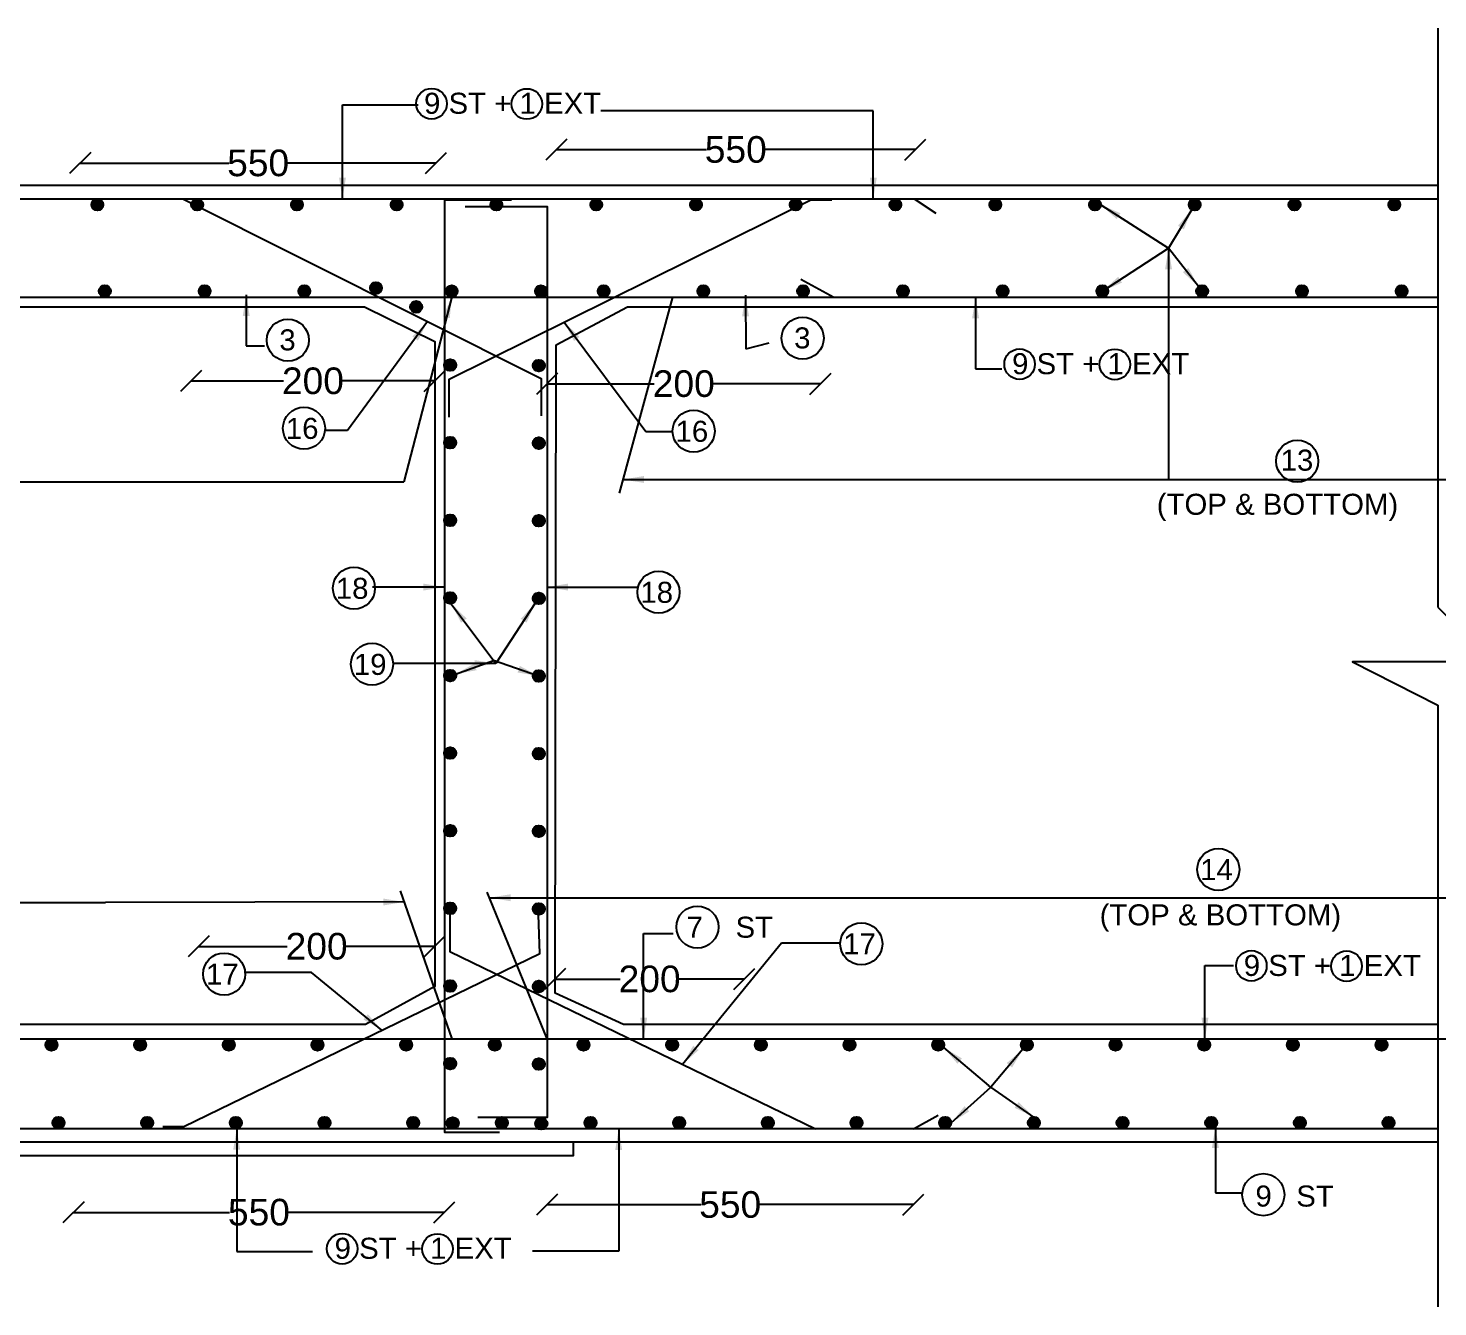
# Model space of a CAD drawing. Header units: millimetres. Extents: x 5124 to 6568637, y 2311 to 91879094.
# Drawn here: x 3711486 to 3717844, y 45943711 to 45949477 of the extents above; entities that cross this region are included whole.
import ezdxf

# ---------------------------------------------------------------- set-up
doc = ezdxf.new("R2010")
doc.units = ezdxf.units.MM
doc.header["$MEASUREMENT"] = 0
for name, color, linetype in [('DIMENSION', 7, 'Continuous'), ('DRAWING', 7, 'Continuous'), ('TEXT', 7, 'Continuous')]:
    doc.layers.add(name, color=color, linetype=linetype)
doc.styles.get("Standard").update_dxf_attribs({"font": 'arial.ttf', "height": 120})
doc.dimstyles.get("Standard").update_dxf_attribs({"dimtxt": 200, "dimasz": 110, "dimexe": 0.18, "dimexo": 0.0625, "dimgap": 0.09, "dimtad": 0, "dimtih": 1, "dimtoh": 1, "dimdec": 0, "dimzin": 0, "dimdsep": 46, "dimtxsty": 'Standard', "dimblk": 'OBLIQUE', "dimcen": 0.09, "dimse1": 1, "dimse2": 1, "dimadec": 0, "dimazin": 0, "dimtfac": 1, "dimtdec": 0, "dimtofl": 0, "dimtmove": 0, "dimatfit": 3, "dimfxl": 1, "dimtolj": 1, "dimtzin": 0, "dimarcsym": 0})

# ---------------------------------------------------------------- blocks, each defined once
blk = doc.blocks.new('_Oblique')
at = {"color": 0, "linetype": 'ByBlock', "lineweight": -2}
blk.add_line((-0.5, -0.5), (0.5, 0.5), dxfattribs=at)
blk = doc.blocks.new('*D141')
at = {"layer": 'Defpoints', "color": 0, "linetype": 'Continuous', "transparency": 16777216}
for p in [(3711690.1, 45944513.5), (3713363.1, 45944498), (3713363.1, 45944137)]:
    blk.add_point(p, dxfattribs=at)
at = {"layer": 'DIMENSION', "color": 0, "linetype": 'Continuous', "lineweight": -2, "transparency": 16777216}
for p, q in [((3711690.1, 45944137), (3712394.1, 45944137)), ((3713363.1, 45944137), (3712659, 45944137))]:
    blk.add_line(p, q, dxfattribs=at)
at = {"layer": 'DIMENSION', "color": 0, "linetype": 'Continuous', "lineweight": -2, "transparency": 16777216, "xscale": 95, "yscale": 95, "zscale": 95, "rotation": 180}
blk.add_blockref('_Oblique', (3711690.1, 45944137), dxfattribs=at)
at = {"layer": 'DIMENSION', "color": 0, "linetype": 'Continuous', "lineweight": -2, "transparency": 16777216, "xscale": 95, "yscale": 95, "zscale": 95}
blk.add_blockref('_Oblique', (3713363.1, 45944137), dxfattribs=at)
at = {"layer": 'DIMENSION', "color": 0, "linetype": 'Continuous', "transparency": 16777216, "insert": (3712526.6, 45944137), "char_height": 120, "attachment_point": 5}
blk.add_mtext('\\A1;550', dxfattribs=at)
blk = doc.blocks.new('*D142')
at = {"layer": 'Defpoints', "color": 0, "linetype": 'Continuous', "transparency": 16777216}
for p in [(3713826.3, 45944564.9), (3715478.6, 45944513.5), (3715478.6, 45944171.6)]:
    blk.add_point(p, dxfattribs=at)
at = {"layer": 'DIMENSION', "color": 0, "linetype": 'Continuous', "lineweight": -2, "transparency": 16777216}
for p, q in [((3713826.3, 45944171.6), (3714520, 45944171.6)), ((3715478.6, 45944171.6), (3714784.9, 45944171.6))]:
    blk.add_line(p, q, dxfattribs=at)
at = {"layer": 'DIMENSION', "color": 0, "linetype": 'Continuous', "lineweight": -2, "transparency": 16777216, "xscale": 95, "yscale": 95, "zscale": 95, "rotation": 180}
blk.add_blockref('_Oblique', (3713826.3, 45944171.6), dxfattribs=at)
at = {"layer": 'DIMENSION', "color": 0, "linetype": 'Continuous', "lineweight": -2, "transparency": 16777216, "xscale": 95, "yscale": 95, "zscale": 95}
blk.add_blockref('_Oblique', (3715478.6, 45944171.6), dxfattribs=at)
at = {"layer": 'DIMENSION', "color": 0, "linetype": 'Continuous', "transparency": 16777216, "insert": (3714652.4, 45944171.6), "char_height": 120, "attachment_point": 5}
blk.add_mtext('\\A1;550', dxfattribs=at)
blk = doc.blocks.new('*D143')
at = {"layer": 'Defpoints', "color": 0, "linetype": 'Continuous', "transparency": 16777216}
for p in [(3713862.2, 45945169.2), (3714715.9, 45945188.9), (3714715.9, 45944919.2)]:
    blk.add_point(p, dxfattribs=at)
at = {"layer": 'DIMENSION', "color": 0, "linetype": 'Continuous', "lineweight": -2, "transparency": 16777216}
for p, q in [((3713862.2, 45945188.9), (3714155.6, 45945188.9)), ((3714715.9, 45945188.9), (3714422.5, 45945188.9))]:
    blk.add_line(p, q, dxfattribs=at)
at = {"layer": 'DIMENSION', "color": 0, "linetype": 'Continuous', "lineweight": -2, "transparency": 16777216, "xscale": 95, "yscale": 95, "zscale": 95, "rotation": 180}
blk.add_blockref('_Oblique', (3713862.2, 45945188.9), dxfattribs=at)
at = {"layer": 'DIMENSION', "color": 0, "linetype": 'Continuous', "lineweight": -2, "transparency": 16777216, "xscale": 95, "yscale": 95, "zscale": 95}
blk.add_blockref('_Oblique', (3714715.9, 45945188.9), dxfattribs=at)
at = {"layer": 'DIMENSION', "color": 0, "linetype": 'Continuous', "transparency": 16777216, "insert": (3714289.1, 45945188.9), "char_height": 120, "attachment_point": 5}
blk.add_mtext('\\A1;200', dxfattribs=at)
blk = doc.blocks.new('*D144')
at = {"layer": 'Defpoints', "color": 0, "linetype": 'Continuous', "transparency": 16777216}
for p in [(3712254.3, 45945353.6), (3713319.8, 45945353.6), (3712254.3, 45945336.2)]:
    blk.add_point(p, dxfattribs=at)
at = {"layer": 'DIMENSION', "color": 0, "linetype": 'Continuous', "lineweight": -2, "transparency": 16777216}
for p, q in [((3712254.3, 45945336.2), (3712653.6, 45945336.2)), ((3713319.8, 45945336.2), (3712920.5, 45945336.2))]:
    blk.add_line(p, q, dxfattribs=at)
at = {"layer": 'DIMENSION', "color": 0, "linetype": 'Continuous', "lineweight": -2, "transparency": 16777216, "xscale": 95, "yscale": 95, "zscale": 95, "rotation": 180}
blk.add_blockref('_Oblique', (3712254.3, 45945336.2), dxfattribs=at)
at = {"layer": 'DIMENSION', "color": 0, "linetype": 'Continuous', "lineweight": -2, "transparency": 16777216, "xscale": 95, "yscale": 95, "zscale": 95}
blk.add_blockref('_Oblique', (3713319.8, 45945336.2), dxfattribs=at)
at = {"layer": 'DIMENSION', "color": 0, "linetype": 'Continuous', "transparency": 16777216, "insert": (3712787, 45945336.2), "char_height": 120, "attachment_point": 5}
blk.add_mtext('\\A1;200', dxfattribs=at)
blk = doc.blocks.new('*D149')
at = {"layer": 'Defpoints', "color": 0, "linetype": 'Continuous', "transparency": 16777216}
for p in [(3713867.6, 45948929.3), (3713867.6, 45948768.5), (3715487.7, 45948768.5)]:
    blk.add_point(p, dxfattribs=at)
at = {"layer": 'DIMENSION', "color": 0, "linetype": 'Continuous', "lineweight": -2, "transparency": 16777216}
for p, q in [((3713867.6, 45948929.3), (3714545.2, 45948929.3)), ((3715487.7, 45948929.3), (3714810.1, 45948929.3))]:
    blk.add_line(p, q, dxfattribs=at)
at = {"layer": 'DIMENSION', "color": 0, "linetype": 'Continuous', "lineweight": -2, "transparency": 16777216, "xscale": 95, "yscale": 95, "zscale": 95, "rotation": 180}
blk.add_blockref('_Oblique', (3713867.6, 45948929.3), dxfattribs=at)
at = {"layer": 'DIMENSION', "color": 0, "linetype": 'Continuous', "lineweight": -2, "transparency": 16777216, "xscale": 95, "yscale": 95, "zscale": 95}
blk.add_blockref('_Oblique', (3715487.7, 45948929.3), dxfattribs=at)
at = {"layer": 'DIMENSION', "color": 0, "linetype": 'Continuous', "transparency": 16777216, "insert": (3714677.6, 45948929.3), "char_height": 120, "attachment_point": 5}
blk.add_mtext('\\A1;550', dxfattribs=at)
blk = doc.blocks.new('*D150')
at = {"layer": 'Defpoints', "color": 0, "linetype": 'Continuous', "transparency": 16777216}
for p in [(3711720.4, 45948868.5), (3711720.4, 45948768.5), (3713325.8, 45948768.5)]:
    blk.add_point(p, dxfattribs=at)
at = {"layer": 'DIMENSION', "color": 0, "linetype": 'Continuous', "lineweight": -2, "transparency": 16777216}
for p, q in [((3711720.4, 45948868.5), (3712390.6, 45948868.5)), ((3713325.8, 45948868.5), (3712655.5, 45948868.5))]:
    blk.add_line(p, q, dxfattribs=at)
at = {"layer": 'DIMENSION', "color": 0, "linetype": 'Continuous', "lineweight": -2, "transparency": 16777216, "xscale": 95, "yscale": 95, "zscale": 95, "rotation": 180}
blk.add_blockref('_Oblique', (3711720.4, 45948868.5), dxfattribs=at)
at = {"layer": 'DIMENSION', "color": 0, "linetype": 'Continuous', "lineweight": -2, "transparency": 16777216, "xscale": 95, "yscale": 95, "zscale": 95}
blk.add_blockref('_Oblique', (3713325.8, 45948868.5), dxfattribs=at)
at = {"layer": 'DIMENSION', "color": 0, "linetype": 'Continuous', "transparency": 16777216, "insert": (3712523.1, 45948868.5), "char_height": 120, "attachment_point": 5}
blk.add_mtext('\\A1;550', dxfattribs=at)
blk = doc.blocks.new('*D151')
at = {"layer": 'Defpoints', "color": 0, "linetype": 'Continuous', "transparency": 16777216}
for p in [(3712220.8, 45947886), (3712220.8, 45947877.5), (3713319.8, 45947877.5)]:
    blk.add_point(p, dxfattribs=at)
at = {"layer": 'DIMENSION', "color": 0, "linetype": 'Continuous', "lineweight": -2, "transparency": 16777216}
for p, q in [((3712220.8, 45947886), (3712636.9, 45947886)), ((3713319.8, 45947886), (3712903.8, 45947886))]:
    blk.add_line(p, q, dxfattribs=at)
at = {"layer": 'DIMENSION', "color": 0, "linetype": 'Continuous', "lineweight": -2, "transparency": 16777216, "xscale": 95, "yscale": 95, "zscale": 95, "rotation": 180}
blk.add_blockref('_Oblique', (3712220.8, 45947886), dxfattribs=at)
at = {"layer": 'DIMENSION', "color": 0, "linetype": 'Continuous', "lineweight": -2, "transparency": 16777216, "xscale": 95, "yscale": 95, "zscale": 95}
blk.add_blockref('_Oblique', (3713319.8, 45947886), dxfattribs=at)
at = {"layer": 'DIMENSION', "color": 0, "linetype": 'Continuous', "transparency": 16777216, "insert": (3712770.3, 45947886), "char_height": 120, "attachment_point": 5}
blk.add_mtext('\\A1;200', dxfattribs=at)
blk = doc.blocks.new('*D152')
at = {"layer": 'Defpoints', "color": 0, "linetype": 'Continuous', "transparency": 16777216}
for p in [(3713826.3, 45947886), (3715059.9, 45947886), (3715059.9, 45947873.1)]:
    blk.add_point(p, dxfattribs=at)
at = {"layer": 'DIMENSION', "color": 0, "linetype": 'Continuous', "lineweight": -2, "transparency": 16777216}
for p, q in [((3713826.3, 45947873.1), (3714309.6, 45947873.1)), ((3715059.9, 45947873.1), (3714576.5, 45947873.1))]:
    blk.add_line(p, q, dxfattribs=at)
at = {"layer": 'DIMENSION', "color": 0, "linetype": 'Continuous', "lineweight": -2, "transparency": 16777216, "xscale": 95, "yscale": 95, "zscale": 95, "rotation": 180}
blk.add_blockref('_Oblique', (3713826.3, 45947873.1), dxfattribs=at)
at = {"layer": 'DIMENSION', "color": 0, "linetype": 'Continuous', "lineweight": -2, "transparency": 16777216, "xscale": 95, "yscale": 95, "zscale": 95}
blk.add_blockref('_Oblique', (3715059.9, 45947873.1), dxfattribs=at)
at = {"layer": 'DIMENSION', "color": 0, "linetype": 'Continuous', "transparency": 16777216, "insert": (3714443.1, 45947873.1), "char_height": 120, "attachment_point": 5}
blk.add_mtext('\\A1;200', dxfattribs=at)

msp = doc.modelspace()

# ---------------------------------------------------------------- hatches: boundary and pattern name
at = {"layer": 'DRAWING', "linetype": 'Continuous'}
for points in [[(3711771.7, 45948681.6, 1), (3711824.4, 45948681.6, 1)], [(3711771.7, 45948680.6, 1), (3711824.4, 45948680.6, 1)], [(3712221.7, 45948681.6, 1), (3712274.4, 45948681.6, 1)], [(3712221.7, 45948680.6, 1), (3712274.4, 45948680.6, 1)], [(3712671.7, 45948681.6, 1), (3712724.4, 45948681.6, 1)], [(3712671.7, 45948680.6, 1), (3712724.4, 45948680.6, 1)], [(3713121.7, 45948681.6, 1), (3713174.4, 45948681.6, 1)], [(3713121.7, 45948680.6, 1), (3713174.4, 45948680.6, 1)], [(3713571.7, 45948681.6, 1), (3713624.4, 45948681.6, 1)], [(3713571.7, 45948680.6, 1), (3713624.4, 45948680.6, 1)], [(3714021.7, 45948681.6, 1), (3714074.4, 45948681.6, 1)], [(3714021.7, 45948680.6, 1), (3714074.4, 45948680.6, 1)], [(3714471.7, 45948681.6, 1), (3714524.4, 45948681.6, 1)], [(3714471.7, 45948680.6, 1), (3714524.4, 45948680.6, 1)], [(3714921.7, 45948681.6, 1), (3714974.4, 45948681.6, 1)], [(3714921.7, 45948680.6, 1), (3714974.4, 45948680.6, 1)], [(3715371.7, 45948681.6, 1), (3715424.4, 45948681.6, 1)], [(3715371.7, 45948680.6, 1), (3715424.4, 45948680.6, 1)], [(3715821.7, 45948681.6, 1), (3715874.4, 45948681.6, 1)], [(3715821.7, 45948680.6, 1), (3715874.4, 45948680.6, 1)], [(3716271.7, 45948681.6, 1), (3716324.4, 45948681.6, 1)], [(3716271.7, 45948680.6, 1), (3716324.4, 45948680.6, 1)], [(3716721.7, 45948681.6, 1), (3716774.4, 45948681.6, 1)], [(3716721.7, 45948680.6, 1), (3716774.4, 45948680.6, 1)], [(3717171.7, 45948681.6, 1), (3717224.4, 45948681.6, 1)], [(3717171.7, 45948680.6, 1), (3717224.4, 45948680.6, 1)], [(3717621.7, 45948681.6, 1), (3717674.4, 45948681.6, 1)], [(3717621.7, 45948680.6, 1), (3717674.4, 45948680.6, 1)], [(3713027.8, 45948305.5, 1), (3713080.5, 45948305.5, 1)], [(3713027.8, 45948304.5, 1), (3713080.5, 45948304.5, 1)], [(3711805.1, 45948291.7, 1), (3711857.8, 45948291.7, 1)], [(3711805.1, 45948290.7, 1), (3711857.8, 45948290.7, 1)], [(3712255.1, 45948291.7, 1), (3712307.8, 45948291.7, 1)], [(3712255.1, 45948290.7, 1), (3712307.8, 45948290.7, 1)], [(3712705.1, 45948291.7, 1), (3712757.8, 45948291.7, 1)], [(3712705.1, 45948290.7, 1), (3712757.8, 45948290.7, 1)], [(3713369.8, 45948291.2, 1), (3713422.5, 45948291.2, 1)], [(3713369.8, 45948290.2, 1), (3713422.5, 45948290.2, 1)], [(3713772.1, 45948291.2, 1), (3713824.9, 45948291.2, 1)], [(3713772.1, 45948290.2, 1), (3713824.9, 45948290.2, 1)], [(3714055.1, 45948291.7, 1), (3714107.8, 45948291.7, 1)], [(3714055.1, 45948290.7, 1), (3714107.8, 45948290.7, 1)], [(3714505.1, 45948291.7, 1), (3714557.8, 45948291.7, 1)], [(3714505.1, 45948290.7, 1), (3714557.8, 45948290.7, 1)], [(3714955.1, 45948291.7, 1), (3715007.8, 45948291.7, 1)], [(3714955.1, 45948290.7, 1), (3715007.8, 45948290.7, 1)], [(3715405.1, 45948291.7, 1), (3715457.8, 45948291.7, 1)], [(3715405.1, 45948290.7, 1), (3715457.8, 45948290.7, 1)], [(3715855.1, 45948291.7, 1), (3715907.8, 45948291.7, 1)], [(3715855.1, 45948290.7, 1), (3715907.8, 45948290.7, 1)], [(3716305.1, 45948291.7, 1), (3716357.8, 45948291.7, 1)], [(3716305.1, 45948290.7, 1), (3716357.8, 45948290.7, 1)], [(3716755.1, 45948291.7, 1), (3716807.8, 45948291.7, 1)], [(3716755.1, 45948290.7, 1), (3716807.8, 45948290.7, 1)], [(3717205.1, 45948291.7, 1), (3717257.8, 45948291.7, 1)], [(3717205.1, 45948290.7, 1), (3717257.8, 45948290.7, 1)], [(3717655.1, 45948291.7, 1), (3717707.8, 45948291.7, 1)], [(3717655.1, 45948290.7, 1), (3717707.8, 45948290.7, 1)], [(3713209.5, 45948220.4, 1), (3713262.2, 45948220.4, 1)], [(3713209.5, 45948219.4, 1), (3713262.2, 45948219.4, 1)], [(3713362.1, 45947957.7, 1), (3713414.8, 45947957.7, 1)], [(3713363.1, 45947957.7, 1), (3713415.8, 45947957.7, 1)], [(3713363.1, 45947957.7, 1), (3713415.8, 45947957.7, 1)], [(3713364.1, 45947957.7, 1), (3713416.8, 45947957.7, 1)], [(3713761.9, 45947955.4, 1), (3713814.6, 45947955.4, 1)], [(3713762.9, 45947955.4, 1), (3713815.6, 45947955.4, 1)], [(3713762.9, 45947955.4, 1), (3713815.6, 45947955.4, 1)], [(3713763.9, 45947955.4, 1), (3713816.6, 45947955.4, 1)], [(3713362.1, 45947607.7, 1), (3713414.8, 45947607.7, 1)], [(3713363.1, 45947607.7, 1), (3713415.8, 45947607.7, 1)], [(3713363.1, 45947607.7, 1), (3713415.8, 45947607.7, 1)], [(3713364.1, 45947607.7, 1), (3713416.8, 45947607.7, 1)], [(3713761.9, 45947605.4, 1), (3713814.6, 45947605.4, 1)], [(3713762.9, 45947605.4, 1), (3713815.6, 45947605.4, 1)], [(3713762.9, 45947605.4, 1), (3713815.6, 45947605.4, 1)], [(3713763.9, 45947605.4, 1), (3713816.6, 45947605.4, 1)], [(3713362.1, 45947257.7, 1), (3713414.8, 45947257.7, 1)], [(3713363.1, 45947257.7, 1), (3713415.8, 45947257.7, 1)], [(3713363.1, 45947257.7, 1), (3713415.8, 45947257.7, 1)], [(3713364.1, 45947257.7, 1), (3713416.8, 45947257.7, 1)], [(3713761.9, 45947255.4, 1), (3713814.6, 45947255.4, 1)], [(3713762.9, 45947255.4, 1), (3713815.6, 45947255.4, 1)], [(3713762.9, 45947255.4, 1), (3713815.6, 45947255.4, 1)], [(3713763.9, 45947255.4, 1), (3713816.6, 45947255.4, 1)], [(3713362.1, 45946907.7, 1), (3713414.8, 45946907.7, 1)], [(3713363.1, 45946907.7, 1), (3713415.8, 45946907.7, 1)], [(3713363.1, 45946907.7, 1), (3713415.8, 45946907.7, 1)], [(3713364.1, 45946907.7, 1), (3713416.8, 45946907.7, 1)], [(3713761.9, 45946905.4, 1), (3713814.6, 45946905.4, 1)], [(3713762.9, 45946905.4, 1), (3713815.6, 45946905.4, 1)], [(3713762.9, 45946905.4, 1), (3713815.6, 45946905.4, 1)], [(3713763.9, 45946905.4, 1), (3713816.6, 45946905.4, 1)], [(3713362.1, 45946557.7, 1), (3713414.8, 45946557.7, 1)], [(3713363.1, 45946557.7, 1), (3713415.8, 45946557.7, 1)], [(3713363.1, 45946557.7, 1), (3713415.8, 45946557.7, 1)], [(3713364.1, 45946557.7, 1), (3713416.8, 45946557.7, 1)], [(3713761.9, 45946555.4, 1), (3713814.6, 45946555.4, 1)], [(3713762.9, 45946555.4, 1), (3713815.6, 45946555.4, 1)], [(3713762.9, 45946555.4, 1), (3713815.6, 45946555.4, 1)], [(3713763.9, 45946555.4, 1), (3713816.6, 45946555.4, 1)], [(3713362.1, 45946207.7, 1), (3713414.8, 45946207.7, 1)], [(3713363.1, 45946207.7, 1), (3713415.8, 45946207.7, 1)], [(3713363.1, 45946207.7, 1), (3713415.8, 45946207.7, 1)], [(3713364.1, 45946207.7, 1), (3713416.8, 45946207.7, 1)], [(3713761.9, 45946205.4, 1), (3713814.6, 45946205.4, 1)], [(3713762.9, 45946205.4, 1), (3713815.6, 45946205.4, 1)], [(3713762.9, 45946205.4, 1), (3713815.6, 45946205.4, 1)], [(3713763.9, 45946205.4, 1), (3713816.6, 45946205.4, 1)], [(3713362.1, 45945857.7, 1), (3713414.8, 45945857.7, 1)], [(3713363.1, 45945857.7, 1), (3713415.8, 45945857.7, 1)], [(3713363.1, 45945857.7, 1), (3713415.8, 45945857.7, 1)], [(3713364.1, 45945857.7, 1), (3713416.8, 45945857.7, 1)], [(3713761.9, 45945855.4, 1), (3713814.6, 45945855.4, 1)], [(3713762.9, 45945855.4, 1), (3713815.6, 45945855.4, 1)], [(3713762.9, 45945855.4, 1), (3713815.6, 45945855.4, 1)], [(3713763.9, 45945855.4, 1), (3713816.6, 45945855.4, 1)], [(3713362.1, 45945507.7, 1), (3713414.8, 45945507.7, 1)], [(3713363.1, 45945507.7, 1), (3713415.8, 45945507.7, 1)], [(3713363.1, 45945507.7, 1), (3713415.8, 45945507.7, 1)], [(3713364.1, 45945507.7, 1), (3713416.8, 45945507.7, 1)], [(3713761.9, 45945505.4, 1), (3713814.6, 45945505.4, 1)], [(3713762.9, 45945505.4, 1), (3713815.6, 45945505.4, 1)], [(3713762.9, 45945505.4, 1), (3713815.6, 45945505.4, 1)], [(3713763.9, 45945505.4, 1), (3713816.6, 45945505.4, 1)], [(3713362.1, 45945157.7, 1), (3713414.8, 45945157.7, 1)], [(3713363.1, 45945157.7, 1), (3713415.8, 45945157.7, 1)], [(3713363.1, 45945157.7, 1), (3713415.8, 45945157.7, 1)], [(3713364.1, 45945157.7, 1), (3713416.8, 45945157.7, 1)], [(3713761.9, 45945155.4, 1), (3713814.6, 45945155.4, 1)], [(3713762.9, 45945155.4, 1), (3713815.6, 45945155.4, 1)], [(3713762.9, 45945155.4, 1), (3713815.6, 45945155.4, 1)], [(3713763.9, 45945155.4, 1), (3713816.6, 45945155.4, 1)], [(3711563.8, 45944893, 1), (3711616.5, 45944893, 1)], [(3711563.8, 45944892, 1), (3711616.5, 45944892, 1)], [(3711564.8, 45944893, 1), (3711617.5, 45944893, 1)], [(3711564.8, 45944892, 1), (3711617.5, 45944892, 1)], [(3711963.8, 45944893, 1), (3712016.5, 45944893, 1)], [(3711963.8, 45944892, 1), (3712016.5, 45944892, 1)], [(3711964.8, 45944893, 1), (3712017.5, 45944893, 1)], [(3711964.8, 45944892, 1), (3712017.5, 45944892, 1)], [(3712363.8, 45944893, 1), (3712416.5, 45944893, 1)], [(3712363.8, 45944892, 1), (3712416.5, 45944892, 1)], [(3712364.8, 45944893, 1), (3712417.5, 45944893, 1)], [(3712364.8, 45944892, 1), (3712417.5, 45944892, 1)], [(3712763.8, 45944893, 1), (3712816.5, 45944893, 1)], [(3712763.8, 45944892, 1), (3712816.5, 45944892, 1)], [(3712764.8, 45944893, 1), (3712817.5, 45944893, 1)], [(3712764.8, 45944892, 1), (3712817.5, 45944892, 1)], [(3713163.8, 45944893, 1), (3713216.5, 45944893, 1)], [(3713163.8, 45944892, 1), (3713216.5, 45944892, 1)], [(3713164.8, 45944893, 1), (3713217.5, 45944893, 1)], [(3713164.8, 45944892, 1), (3713217.5, 45944892, 1)], [(3713563.8, 45944893, 1), (3713616.5, 45944893, 1)], [(3713563.8, 45944892, 1), (3713616.5, 45944892, 1)], [(3713564.8, 45944893, 1), (3713617.5, 45944893, 1)], [(3713564.8, 45944892, 1), (3713617.5, 45944892, 1)], [(3713963.8, 45944893, 1), (3714016.5, 45944893, 1)], [(3713963.8, 45944892, 1), (3714016.5, 45944892, 1)], [(3713964.8, 45944893, 1), (3714017.5, 45944893, 1)], [(3713964.8, 45944892, 1), (3714017.5, 45944892, 1)], [(3714363.8, 45944893, 1), (3714416.5, 45944893, 1)], [(3714363.8, 45944892, 1), (3714416.5, 45944892, 1)], [(3714364.8, 45944893, 1), (3714417.5, 45944893, 1)], [(3714364.8, 45944892, 1), (3714417.5, 45944892, 1)], [(3714763.8, 45944893, 1), (3714816.5, 45944893, 1)], [(3714763.8, 45944892, 1), (3714816.5, 45944892, 1)], [(3714764.8, 45944893, 1), (3714817.5, 45944893, 1)], [(3714764.8, 45944892, 1), (3714817.5, 45944892, 1)], [(3715163.8, 45944893, 1), (3715216.5, 45944893, 1)], [(3715163.8, 45944892, 1), (3715216.5, 45944892, 1)], [(3715164.8, 45944893, 1), (3715217.5, 45944893, 1)], [(3715164.8, 45944892, 1), (3715217.5, 45944892, 1)], [(3715563.8, 45944893, 1), (3715616.5, 45944893, 1)], [(3715563.8, 45944892, 1), (3715616.5, 45944892, 1)], [(3715564.8, 45944893, 1), (3715617.5, 45944893, 1)], [(3715564.8, 45944892, 1), (3715617.5, 45944892, 1)], [(3715963.8, 45944893, 1), (3716016.5, 45944893, 1)], [(3715963.8, 45944892, 1), (3716016.5, 45944892, 1)], [(3715964.8, 45944893, 1), (3716017.5, 45944893, 1)], [(3715964.8, 45944892, 1), (3716017.5, 45944892, 1)], [(3716363.8, 45944893, 1), (3716416.5, 45944893, 1)], [(3716363.8, 45944892, 1), (3716416.5, 45944892, 1)], [(3716364.8, 45944893, 1), (3716417.5, 45944893, 1)], [(3716364.8, 45944892, 1), (3716417.5, 45944892, 1)], [(3716763.8, 45944893, 1), (3716816.5, 45944893, 1)], [(3716763.8, 45944892, 1), (3716816.5, 45944892, 1)], [(3716764.8, 45944893, 1), (3716817.5, 45944893, 1)], [(3716764.8, 45944892, 1), (3716817.5, 45944892, 1)], [(3717163.8, 45944893, 1), (3717216.5, 45944893, 1)], [(3717163.8, 45944892, 1), (3717216.5, 45944892, 1)], [(3717164.8, 45944893, 1), (3717217.5, 45944893, 1)], [(3717164.8, 45944892, 1), (3717217.5, 45944892, 1)], [(3717563.8, 45944893, 1), (3717616.5, 45944893, 1)], [(3717563.8, 45944892, 1), (3717616.5, 45944892, 1)], [(3717564.8, 45944893, 1), (3717617.5, 45944893, 1)], [(3717564.8, 45944892, 1), (3717617.5, 45944892, 1)], [(3713362.1, 45944807.7, 1), (3713414.8, 45944807.7, 1)], [(3713363.1, 45944807.7, 1), (3713415.8, 45944807.7, 1)], [(3713363.1, 45944807.7, 1), (3713415.8, 45944807.7, 1)], [(3713364.1, 45944807.7, 1), (3713416.8, 45944807.7, 1)], [(3713761.9, 45944805.4, 1), (3713814.6, 45944805.4, 1)], [(3713762.9, 45944805.4, 1), (3713815.6, 45944805.4, 1)], [(3713762.9, 45944805.4, 1), (3713815.6, 45944805.4, 1)], [(3713763.9, 45944805.4, 1), (3713816.6, 45944805.4, 1)], [(3711595.7, 45944541.6, 1), (3711648.4, 45944541.6, 1)], [(3711595.7, 45944540.6, 1), (3711648.4, 45944540.6, 1)], [(3711596.7, 45944541.6, 1), (3711649.4, 45944541.6, 1)], [(3711596.7, 45944540.6, 1), (3711649.4, 45944540.6, 1)], [(3711995.7, 45944541.6, 1), (3712048.4, 45944541.6, 1)], [(3711995.7, 45944540.6, 1), (3712048.4, 45944540.6, 1)], [(3711996.7, 45944541.6, 1), (3712049.4, 45944541.6, 1)], [(3711996.7, 45944540.6, 1), (3712049.4, 45944540.6, 1)], [(3712395.7, 45944541.6, 1), (3712448.4, 45944541.6, 1)], [(3712395.7, 45944540.6, 1), (3712448.4, 45944540.6, 1)], [(3712396.7, 45944541.6, 1), (3712449.4, 45944541.6, 1)], [(3712396.7, 45944540.6, 1), (3712449.4, 45944540.6, 1)], [(3712795.7, 45944541.6, 1), (3712848.4, 45944541.6, 1)], [(3712795.7, 45944540.6, 1), (3712848.4, 45944540.6, 1)], [(3712796.7, 45944541.6, 1), (3712849.4, 45944541.6, 1)], [(3712796.7, 45944540.6, 1), (3712849.4, 45944540.6, 1)], [(3713195.7, 45944541.6, 1), (3713248.4, 45944541.6, 1)], [(3713195.7, 45944540.6, 1), (3713248.4, 45944540.6, 1)], [(3713196.7, 45944541.6, 1), (3713249.4, 45944541.6, 1)], [(3713196.7, 45944540.6, 1), (3713249.4, 45944540.6, 1)], [(3713373.2, 45944539.3, 1), (3713426, 45944539.3, 1)], [(3713374.2, 45944539.3, 1), (3713427, 45944539.3, 1)], [(3713374.2, 45944539.3, 1), (3713427, 45944539.3, 1)], [(3713375.2, 45944539.3, 1), (3713428, 45944539.3, 1)], [(3713595.7, 45944541.6, 1), (3713648.4, 45944541.6, 1)], [(3713595.7, 45944540.6, 1), (3713648.4, 45944540.6, 1)], [(3713596.7, 45944541.6, 1), (3713649.4, 45944541.6, 1)], [(3713596.7, 45944540.6, 1), (3713649.4, 45944540.6, 1)], [(3713773.1, 45944536.9, 1), (3713825.8, 45944536.9, 1)], [(3713774.1, 45944536.9, 1), (3713826.8, 45944536.9, 1)], [(3713774.1, 45944536.9, 1), (3713826.8, 45944536.9, 1)], [(3713775.1, 45944536.9, 1), (3713827.8, 45944536.9, 1)], [(3713995.7, 45944541.6, 1), (3714048.4, 45944541.6, 1)], [(3713995.7, 45944540.6, 1), (3714048.4, 45944540.6, 1)], [(3713996.7, 45944541.6, 1), (3714049.4, 45944541.6, 1)], [(3713996.7, 45944540.6, 1), (3714049.4, 45944540.6, 1)], [(3714395.7, 45944541.6, 1), (3714448.4, 45944541.6, 1)], [(3714395.7, 45944540.6, 1), (3714448.4, 45944540.6, 1)], [(3714396.7, 45944541.6, 1), (3714449.4, 45944541.6, 1)], [(3714396.7, 45944540.6, 1), (3714449.4, 45944540.6, 1)], [(3714795.7, 45944541.6, 1), (3714848.4, 45944541.6, 1)], [(3714795.7, 45944540.6, 1), (3714848.4, 45944540.6, 1)], [(3714796.7, 45944541.6, 1), (3714849.4, 45944541.6, 1)], [(3714796.7, 45944540.6, 1), (3714849.4, 45944540.6, 1)], [(3715195.7, 45944541.6, 1), (3715248.4, 45944541.6, 1)], [(3715195.7, 45944540.6, 1), (3715248.4, 45944540.6, 1)], [(3715196.7, 45944541.6, 1), (3715249.4, 45944541.6, 1)], [(3715196.7, 45944540.6, 1), (3715249.4, 45944540.6, 1)], [(3715595.7, 45944541.6, 1), (3715648.4, 45944541.6, 1)], [(3715595.7, 45944540.6, 1), (3715648.4, 45944540.6, 1)], [(3715596.7, 45944541.6, 1), (3715649.4, 45944541.6, 1)], [(3715596.7, 45944540.6, 1), (3715649.4, 45944540.6, 1)], [(3715995.7, 45944541.6, 1), (3716048.4, 45944541.6, 1)], [(3715995.7, 45944540.6, 1), (3716048.4, 45944540.6, 1)], [(3715996.7, 45944541.6, 1), (3716049.4, 45944541.6, 1)], [(3715996.7, 45944540.6, 1), (3716049.4, 45944540.6, 1)], [(3716395.7, 45944541.6, 1), (3716448.4, 45944541.6, 1)], [(3716395.7, 45944540.6, 1), (3716448.4, 45944540.6, 1)], [(3716396.7, 45944541.6, 1), (3716449.4, 45944541.6, 1)], [(3716396.7, 45944540.6, 1), (3716449.4, 45944540.6, 1)], [(3716795.7, 45944541.6, 1), (3716848.4, 45944541.6, 1)], [(3716795.7, 45944540.6, 1), (3716848.4, 45944540.6, 1)], [(3716796.7, 45944541.6, 1), (3716849.4, 45944541.6, 1)], [(3716796.7, 45944540.6, 1), (3716849.4, 45944540.6, 1)], [(3717195.7, 45944541.6, 1), (3717248.4, 45944541.6, 1)], [(3717195.7, 45944540.6, 1), (3717248.4, 45944540.6, 1)], [(3717196.7, 45944541.6, 1), (3717249.4, 45944541.6, 1)], [(3717196.7, 45944540.6, 1), (3717249.4, 45944540.6, 1)], [(3717595.7, 45944541.6, 1), (3717648.4, 45944541.6, 1)], [(3717595.7, 45944540.6, 1), (3717648.4, 45944540.6, 1)], [(3717596.7, 45944541.6, 1), (3717649.4, 45944541.6, 1)], [(3717596.7, 45944540.6, 1), (3717649.4, 45944540.6, 1)]]:
    msp.add_hatch(color=256, dxfattribs=at).paths.add_polyline_path(points)

# ---------------------------------------------------------------- linework, layer by layer
at = {"layer": 'DIMENSION', "linetype": 'Continuous'}
msp.add_lwpolyline([(3713944.1, 45944452.9), (3713944.1, 45944392.1), (3706283.2, 45944392.1), (3706283.2, 45944452.9), (3706325.1, 45944452.9)], dxfattribs=at)
for centre, radius in [((3713305.6, 45949136.2), 69), ((3713735.3, 45949135), 69), ((3712657.2, 45948070.1), 94.9), ((3714979.3, 45948078.9), 94.9), ((3715958.1, 45947961.9), 69), ((3716387.8, 45947960.7), 69), ((3712729.9, 45947672.7), 94.9), ((3714487.8, 45947659.7), 94.9), ((3717210.3, 45947524.3), 94.9), ((3712955.3, 45946951.7), 94.9), ((3714329.2, 45946933.6), 94.9), ((3713036.8, 45946608.6), 94.9), ((3716854.2, 45945683.2), 94.9), ((3714504.6, 45945423.4), 94.9), ((3715244.1, 45945348), 94.9), ((3712369.7, 45945211.5), 94.9), ((3717003.3, 45945248.4), 69), ((3717433, 45945247.2), 69), ((3717057.5, 45944216.6), 94.9), ((3712902.2, 45943972.9), 69), ((3713331.9, 45943971.7), 69)]:
    msp.add_circle(centre, radius, dxfattribs=at)
at = {"layer": 'DRAWING', "linetype": 'Continuous'}
for p, q in [((3717844.3, 45949476.7), (3717844.3, 45946866.1)), ((3706325.1, 45948768.5), (3717844.3, 45948768.5)), ((3706385.7, 45948707.9), (3717844.3, 45948707.9)), ((3717844.3, 45946424.5), (3717844.3, 45943711)), ((3717844.3, 45944452.9), (3706325.1, 45944452.9)), ((3717844.3, 45944513.5), (3706385.7, 45944513.5))]:
    msp.add_line(p, q, dxfattribs=at)
for points in [[(3712182.9, 45948707.9), (3713799.5, 45947897.2), (3713799.5, 45947729.4)], [(3713665.3, 45948701.9), (3713363.1, 45948701.9), (3713363.1, 45944498), (3713612.4, 45944498)], [(3713385, 45947722.7), (3713385, 45947894.3), (3715016.3, 45948702.5), (3715111.5, 45948702.5)], [(3713457.6, 45948672.3), (3713826.3, 45948672.3), (3713826.3, 45944564.9), (3713513.9, 45944564.9)], [(3715481.9, 45948707.9), (3715580.4, 45948642)], [(3714971.2, 45948344.8), (3715119.8, 45948263.9)], [(3706385.7, 45948263.9), (3717844.3, 45948263.9)], [(3706885.6, 45948048.3), (3707207, 45948219.9), (3713002.3, 45948219.9), (3713319.8, 45948064.1), (3713319.8, 45945156), (3713007.3, 45944983.4), (3707189.7, 45944983.4), (3706880.3, 45945124.8), (3706885.6, 45948048.3)], [(3713867.5, 45948048.3), (3714188.9, 45948219.9), (3717844.3, 45948219.9)], [(3714391.9, 45948263.9), (3714151.7, 45947379.6)], [(3717844.3, 45944983.4), (3714171.6, 45944983.4), (3713862.2, 45945124.8), (3713867.5, 45948048.3)], [(3717844.3, 45946866.1), (3718095.3, 45946619.1), (3717459.3, 45946619.1), (3717844.3, 45946424.5)], [(3706574.6, 45945569.1), (3706822.9, 45944919.2), (3720438.6, 45944919.2)], [(3713397.8, 45944919.2), (3713164.6, 45945587.4)], [(3713826.3, 45944919.2), (3713556.7, 45945581.1)], [(3712093.5, 45944524), (3712187.2, 45944524), (3713794.2, 45945303.9), (3713788.2, 45945479)], [(3713388.3, 45945481.4), (3713388.3, 45945313.9), (3715037.9, 45944513.5)], [(3715478.6, 45944513.5), (3715590.7, 45944575.6)]]:
    msp.add_lwpolyline(points, dxfattribs=at)
for centre in [(3711798, 45948681.6), (3711798, 45948680.6), (3712248, 45948681.6), (3712248, 45948680.6), (3712698, 45948681.6), (3712698, 45948680.6), (3713148, 45948681.6), (3713148, 45948680.6), (3713598, 45948681.6), (3713598, 45948680.6), (3714048, 45948681.6), (3714048, 45948680.6), (3714498, 45948681.6), (3714498, 45948680.6), (3714948, 45948681.6), (3714948, 45948680.6), (3715398, 45948681.6), (3715398, 45948680.6), (3715848, 45948681.6), (3715848, 45948680.6), (3716298, 45948681.6), (3716298, 45948680.6), (3716748, 45948681.6), (3716748, 45948680.6), (3717198, 45948681.6), (3717198, 45948680.6), (3717648, 45948681.6), (3717648, 45948680.6), (3713054.2, 45948305.5), (3713054.2, 45948304.5), (3711831.5, 45948291.7), (3711831.5, 45948290.7), (3712281.5, 45948291.7), (3712281.5, 45948290.7), (3712731.5, 45948291.7), (3712731.5, 45948290.7), (3713396.2, 45948291.2), (3713396.2, 45948290.2), (3713798.5, 45948291.2), (3713798.5, 45948290.2), (3714081.5, 45948291.7), (3714081.5, 45948290.7), (3714531.5, 45948291.7), (3714531.5, 45948290.7), (3714981.5, 45948291.7), (3714981.5, 45948290.7), (3715431.5, 45948291.7), (3715431.5, 45948290.7), (3715881.5, 45948291.7), (3715881.5, 45948290.7), (3716331.5, 45948291.7), (3716331.5, 45948290.7), (3716781.5, 45948291.7), (3716781.5, 45948290.7), (3717231.5, 45948291.7), (3717231.5, 45948290.7), (3717681.5, 45948291.7), (3717681.5, 45948290.7), (3713235.9, 45948220.4), (3713235.9, 45948219.4), (3713388.4, 45947957.7), (3713389.4, 45947957.7), (3713389.4, 45947957.7), (3713390.4, 45947957.7), (3713788.2, 45947955.4), (3713789.2, 45947955.4), (3713789.2, 45947955.4), (3713790.2, 45947955.4), (3713388.4, 45947607.7), (3713389.4, 45947607.7), (3713389.4, 45947607.7), (3713390.4, 45947607.7), (3713788.2, 45947605.4), (3713789.2, 45947605.4), (3713789.2, 45947605.4), (3713790.2, 45947605.4), (3713388.4, 45947257.7), (3713389.4, 45947257.7), (3713389.4, 45947257.7), (3713390.4, 45947257.7), (3713788.2, 45947255.4), (3713789.2, 45947255.4), (3713789.2, 45947255.4), (3713790.2, 45947255.4), (3713388.4, 45946907.7), (3713389.4, 45946907.7), (3713389.4, 45946907.7), (3713390.4, 45946907.7), (3713788.2, 45946905.4), (3713789.2, 45946905.4), (3713789.2, 45946905.4), (3713790.2, 45946905.4), (3713388.4, 45946557.7), (3713389.4, 45946557.7), (3713389.4, 45946557.7), (3713390.4, 45946557.7), (3713788.2, 45946555.4), (3713789.2, 45946555.4), (3713789.2, 45946555.4), (3713790.2, 45946555.4), (3713388.4, 45946207.7), (3713389.4, 45946207.7), (3713389.4, 45946207.7), (3713390.4, 45946207.7), (3713788.2, 45946205.4), (3713789.2, 45946205.4), (3713789.2, 45946205.4), (3713790.2, 45946205.4), (3713388.4, 45945857.7), (3713389.4, 45945857.7), (3713389.4, 45945857.7), (3713390.4, 45945857.7), (3713788.2, 45945855.4), (3713789.2, 45945855.4), (3713789.2, 45945855.4), (3713790.2, 45945855.4), (3713388.4, 45945507.7), (3713389.4, 45945507.7), (3713389.4, 45945507.7), (3713390.4, 45945507.7), (3713788.2, 45945505.4), (3713789.2, 45945505.4), (3713789.2, 45945505.4), (3713790.2, 45945505.4), (3713388.4, 45945157.7), (3713389.4, 45945157.7), (3713389.4, 45945157.7), (3713390.4, 45945157.7), (3713788.2, 45945155.4), (3713789.2, 45945155.4), (3713789.2, 45945155.4), (3713790.2, 45945155.4), (3711590.2, 45944893), (3711590.2, 45944892), (3711591.2, 45944893), (3711591.2, 45944892), (3711990.2, 45944893), (3711990.2, 45944892), (3711991.2, 45944893), (3711991.2, 45944892), (3712390.2, 45944893), (3712390.2, 45944892), (3712391.2, 45944893), (3712391.2, 45944892), (3712790.2, 45944893), (3712790.2, 45944892), (3712791.2, 45944893), (3712791.2, 45944892), (3713190.2, 45944893), (3713190.2, 45944892), (3713191.2, 45944893), (3713191.2, 45944892), (3713590.2, 45944893), (3713590.2, 45944892), (3713591.2, 45944893), (3713591.2, 45944892), (3713990.2, 45944893), (3713990.2, 45944892), (3713991.2, 45944893), (3713991.2, 45944892), (3714390.2, 45944893), (3714390.2, 45944892), (3714391.2, 45944893), (3714391.2, 45944892), (3714790.2, 45944893), (3714790.2, 45944892), (3714791.2, 45944893), (3714791.2, 45944892), (3715190.2, 45944893), (3715190.2, 45944892), (3715191.2, 45944893), (3715191.2, 45944892), (3715590.2, 45944893), (3715590.2, 45944892), (3715591.2, 45944893), (3715591.2, 45944892), (3715990.2, 45944893), (3715990.2, 45944892), (3715991.2, 45944893), (3715991.2, 45944892), (3716390.2, 45944893), (3716390.2, 45944892), (3716391.2, 45944893), (3716391.2, 45944892), (3716790.2, 45944893), (3716790.2, 45944892), (3716791.2, 45944893), (3716791.2, 45944892), (3717190.2, 45944893), (3717190.2, 45944892), (3717191.2, 45944893), (3717191.2, 45944892), (3717590.2, 45944893), (3717590.2, 45944892), (3717591.2, 45944893), (3717591.2, 45944892), (3713388.4, 45944807.7), (3713389.4, 45944807.7), (3713389.4, 45944807.7), (3713390.4, 45944807.7), (3713788.2, 45944805.4), (3713789.2, 45944805.4), (3713789.2, 45944805.4), (3713790.2, 45944805.4), (3711622, 45944541.6), (3711622, 45944540.6), (3711623, 45944541.6), (3711623, 45944540.6), (3712022, 45944541.6), (3712022, 45944540.6), (3712023, 45944541.6), (3712023, 45944540.6), (3712422, 45944541.6), (3712422, 45944540.6), (3712423, 45944541.6), (3712423, 45944540.6), (3712822, 45944541.6), (3712822, 45944540.6), (3712823, 45944541.6), (3712823, 45944540.6), (3713222, 45944541.6), (3713222, 45944540.6), (3713223, 45944541.6), (3713223, 45944540.6), (3713399.6, 45944539.3), (3713400.6, 45944539.3), (3713400.6, 45944539.3), (3713401.6, 45944539.3), (3713622, 45944541.6), (3713622, 45944540.6), (3713623, 45944541.6), (3713623, 45944540.6), (3713799.4, 45944536.9), (3713800.4, 45944536.9), (3713800.4, 45944536.9), (3713801.4, 45944536.9), (3714022, 45944541.6), (3714022, 45944540.6), (3714023, 45944541.6), (3714023, 45944540.6), (3714422, 45944541.6), (3714422, 45944540.6), (3714423, 45944541.6), (3714423, 45944540.6), (3714822, 45944541.6), (3714822, 45944540.6), (3714823, 45944541.6), (3714823, 45944540.6), (3715222, 45944541.6), (3715222, 45944540.6), (3715223, 45944541.6), (3715223, 45944540.6), (3715622, 45944541.6), (3715622, 45944540.6), (3715623, 45944541.6), (3715623, 45944540.6), (3716022, 45944541.6), (3716022, 45944540.6), (3716023, 45944541.6), (3716023, 45944540.6), (3716422, 45944541.6), (3716422, 45944540.6), (3716423, 45944541.6), (3716423, 45944540.6), (3716822, 45944541.6), (3716822, 45944540.6), (3716823, 45944541.6), (3716823, 45944540.6), (3717222, 45944541.6), (3717222, 45944540.6), (3717223, 45944541.6), (3717223, 45944540.6), (3717622, 45944541.6), (3717622, 45944540.6), (3717623, 45944541.6), (3717623, 45944540.6)]:
    msp.add_circle(centre, 26.4, dxfattribs=at)

# ---------------------------------------------------------------- texts
at = {"layer": 'TEXT'}
for s, height, p in [('9 ST + 1 EXT', 94.844, (3713271.5, 45949090.8)), ('3', 94.8, (3712618.8, 45948023.9)), ('3', 94.8, (3714940.9, 45948032.7)), ('9 ST + 1 EXT', 94.844, (3715924, 45947916.5)), ('16 ', 94.84, (3712648, 45947624.7)), ('16 ', 94.84, (3714406, 45947611.6)), ('13', 94.84, (3717135.3, 45947481.5)), ('(TOP & BOTTOM)', 94.844, (3716576.6, 45947282.5)), ('18', 94.84, (3712873.4, 45946903.6)), ('18', 94.84, (3714247.3, 45946885.5)), ('19', 94.84, (3712954.9, 45946560.5)), ('14', 94.84, (3716772.3, 45945635.1)), ('7    ST', 94.84, (3714455.8, 45945375.3)), ('(TOP & BOTTOM)', 94.844, (3716319, 45945431)), ('17', 94.84, (3715162.2, 45945300)), ('9 ST + 1 EXT', 94.844, (3716969.1, 45945203)), ('17', 94.84, (3712287.8, 45945163.4)), ('9   ST', 94.84, (3717021.8, 45944163)), ('9 ST + 1 EXT', 94.844, (3712868.1, 45943927.5))]:
    msp.add_text(s, height=height, dxfattribs=at).set_placement(p)

# ---------------------------------------------------------------- dimensions: what is measured, and where the dimension line sits
at = {"layer": 'DIMENSION', "linetype": 'Continuous'}
for base, p1, p2, text, picture, middle in [((3713867.6, 45948929.3), (3715487.7, 45948768.5), (3713867.6, 45948768.5), '550', '*D149', (3714677.6, 45948929.3)), ((3711720.4, 45948868.5), (3713325.8, 45948768.5), (3711720.4, 45948768.5), '550', '*D150', (3712523.1, 45948868.5)), ((3712220.8, 45947886), (3713319.8, 45947877.5), (3712220.8, 45947877.5), '200', '*D151', (3712770.3, 45947886)), ((3715059.9, 45947873.1), (3713826.3, 45947886), (3715059.9, 45947886), '200', '*D152', (3714443.1, 45947873.1)), ((3712254.3, 45945336.2), (3713319.8, 45945353.6), (3712254.3, 45945353.6), '200', '*D144', (3712787, 45945336.2)), ((3714715.9, 45945188.9), (3713862.2, 45945169.2), (3714715.9, 45944919.2), '200', '*D143', (3714289.1, 45945188.9)), ((3715478.6, 45944171.6), (3713826.3, 45944564.9), (3715478.6, 45944513.5), '550', '*D142', (3714652.4, 45944171.6)), ((3713363.1, 45944137), (3711690.1, 45944513.5), (3713363.1, 45944498), '550', '*D141', (3712526.6, 45944137))]:
    dim = msp.add_linear_dim(base=base, p1=p1, p2=p2, text=text, dimstyle='Standard', override={"dimasz": 95, "dimarcsym": 1}, dxfattribs=at)
    dim.commit()
    dim.dimension.update_dxf_attribs({"geometry": picture, "text_midpoint": middle})

# ---------------------------------------------------------------- leaders
at = {"layer": 'DRAWING', "linetype": 'Continuous'}
for points in [[(3712903.6, 45948707.9), (3712903.6, 45949130.8), (3713244.2, 45949130.8)], [(3715298, 45948707.9), (3715298, 45949103.9), (3714069.4, 45949103.9)], [(3716324.4, 45948680.6), (3716629.7, 45948484.3)], [(3716734.5, 45948659), (3716629.7, 45948484.3)], [(3716331.5, 45948290.7), (3716629.7, 45948484.3)], [(3716629.7, 45948484.3), (3716629.7, 45947446.2)], [(3716765.2, 45948311.5), (3716629.7, 45948484.3)], [(3712469.5, 45948273.7), (3712469.5, 45948044.3), (3712551.8, 45948044.3)], [(3714721.3, 45948272.4), (3714722.5, 45948030.3), (3714828.2, 45948058)], [(3713396.2, 45948264.9), (3713181, 45947430.6)], [(3715759.4, 45948263.9), (3715759.4, 45947940.1), (3715878.3, 45947940.1)], [(3713287.7, 45948153.8), (3712925.5, 45947662.1), (3712823.6, 45947662.1)], [(3713903.7, 45948151.3), (3714271.8, 45947658.4), (3714391.9, 45947658.4)], [(3706655.7, 45947430.6), (3713181, 45947430.6)], [(3714168.6, 45947441.7), (3720247.2, 45947441.7)], [(3713363.1, 45946956.5), (3713039, 45946956.5)], [(3713826.3, 45946956.5), (3714240.9, 45946956.5)], [(3713394.2, 45946881.7), (3713595, 45946611.6)], [(3713772.7, 45946884.1), (3713595, 45946611.6)], [(3713595, 45946611.6), (3713132.4, 45946611.6)], [(3713413.9, 45946564.4), (3713584.7, 45946625.4)], [(3713788.2, 45946555.4), (3713584.7, 45946625.4)], [(3706588.1, 45945533.8), (3711833.9, 45945533.8)], [(3713182.3, 45945536.6), (3711833.9, 45945533.8)], [(3713567, 45945555.7), (3720021, 45945555.7)], [(3714262.1, 45944919.2), (3714262.1, 45945394.5), (3714394.7, 45945394.5)], [(3714437.7, 45944804.7), (3714884, 45945352.9), (3715146.8, 45945352.9)], [(3713081.6, 45944958.1), (3712764.3, 45945219.1), (3712459.9, 45945219.1)], [(3716794, 45944919.2), (3716794, 45945250.4), (3716922.9, 45945250.4)], [(3715614.9, 45944880.4), (3715818.1, 45944709.4)], [(3715973.1, 45944872.8), (3715828.3, 45944700.8)], [(3716022.5, 45944566.9), (3715818.1, 45944709.4)], [(3715649.4, 45944540.6), (3715828.3, 45944700.8)], [(3716841.1, 45944522.4), (3716841.1, 45944225.1), (3716962.8, 45944225.1)], [(3712426.4, 45944514.4), (3712426.4, 45943959.9), (3712768.4, 45943959.9)], [(3714149.5, 45944513.5), (3714149.5, 45943962.6), (3713760.9, 45943962.6)]]:
    msp.add_leader(points, dimstyle='Standard', override={"dimasz": 95, "dimgap": 0.09, "dimtad": 0, "dimarcsym": 1}, dxfattribs=at)

doc.saveas('drawing.dxf')
